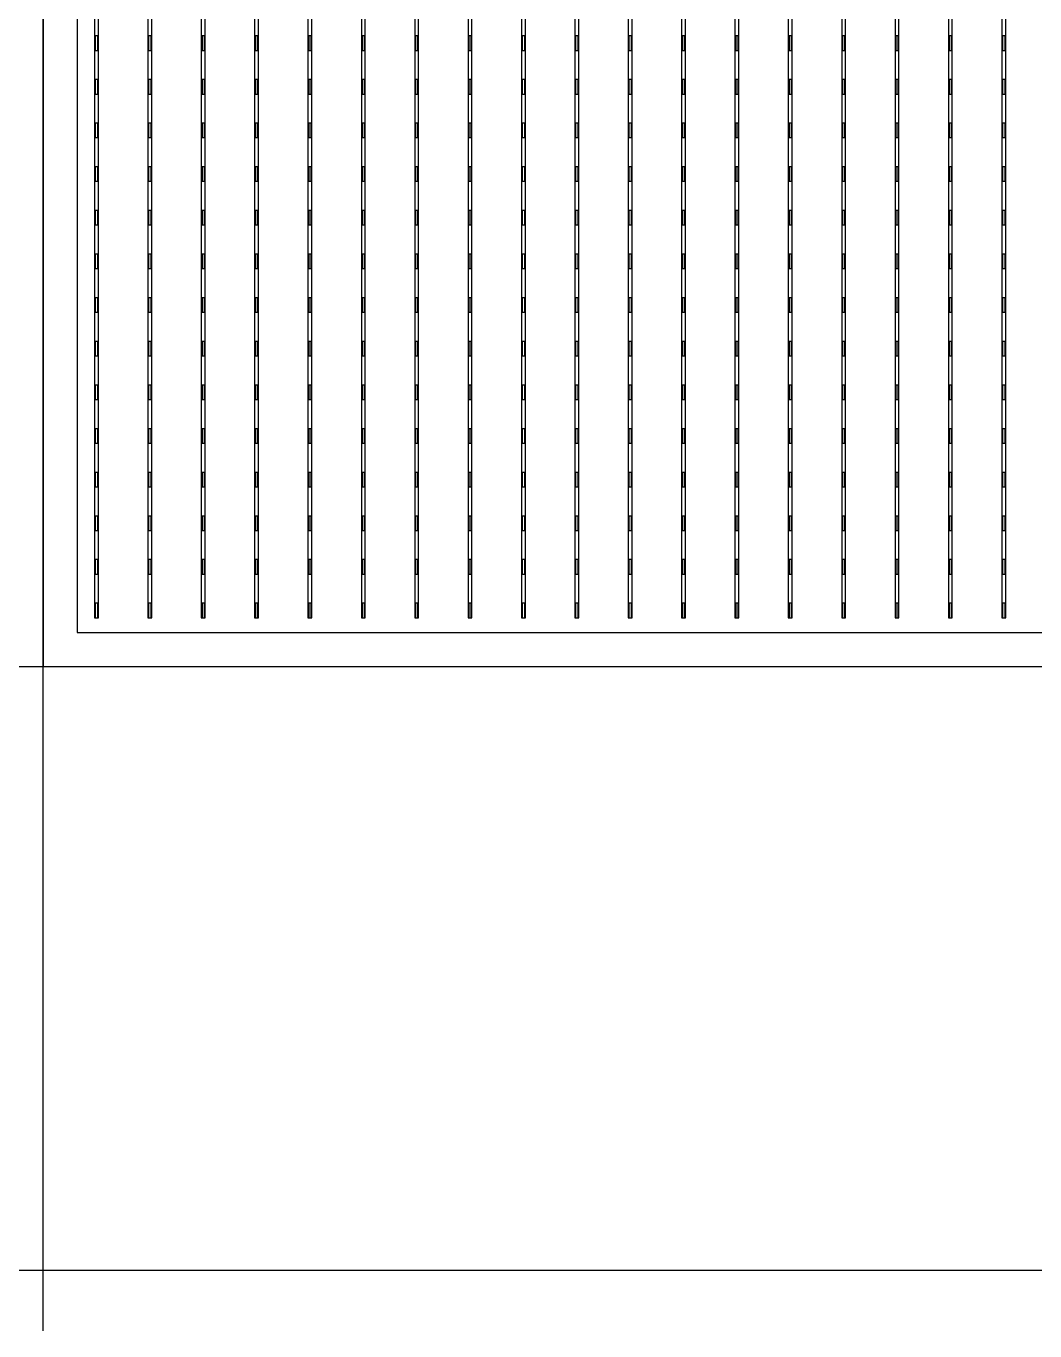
# Model space of a CAD drawing. Header units: millimetres. Extents: x -18 to 142, y -7 to 153.
# Drawn here: x 61.99 to 72.39, y -7.35 to 6.1 of the extents above; entities that cross this region are included whole.
import ezdxf

# ---------------------------------------------------------------- set-up
doc = ezdxf.new("R2010")
doc.units = ezdxf.units.MM
for name, color, linetype in [('CELLS', 5, 'Continuous'), ('CONTACT_PADS', 2, 'Continuous'), ('DICING', 4, 'Continuous'), ('FINGERS', 1, 'Continuous'), ('INSULATION', 2, 'Continuous'), ('WAFER', 1, 'Continuous')]:
    doc.layers.add(name, color=color, linetype=linetype)

msp = doc.modelspace()

# ---------------------------------------------------------------- linework, layer by layer
at = {"layer": 'CELLS'}
for points in [[(62.17, -0.5), (62.17, 20.4), (41.27, 20.4), (41.27, -0.5), (62.17, -0.5)], [(83.07, -0.5), (83.07, 20.4), (62.17, 20.4), (62.17, -0.5), (83.07, -0.5)]]:
    msp.add_lwpolyline(points, close=True, dxfattribs=at)
at = {"layer": 'CONTACT_PADS'}
for points in [[(62.733, 5.85), (62.733, 6), (62.708, 6), (62.708, 5.85), (62.733, 5.85)], [(63.283, 5.85), (63.283, 6), (63.258, 6), (63.258, 5.85), (63.283, 5.85)], [(63.833, 5.85), (63.833, 6), (63.808, 6), (63.808, 5.85), (63.833, 5.85)], [(64.383, 5.85), (64.383, 6), (64.358, 6), (64.358, 5.85), (64.383, 5.85)], [(64.933, 5.85), (64.933, 6), (64.908, 6), (64.908, 5.85), (64.933, 5.85)], [(65.483, 5.85), (65.483, 6), (65.458, 6), (65.458, 5.85), (65.483, 5.85)], [(66.033, 5.85), (66.033, 6), (66.008, 6), (66.008, 5.85), (66.033, 5.85)], [(66.583, 5.85), (66.583, 6), (66.558, 6), (66.558, 5.85), (66.583, 5.85)], [(67.133, 5.85), (67.133, 6), (67.108, 6), (67.108, 5.85), (67.133, 5.85)], [(67.683, 5.85), (67.683, 6), (67.658, 6), (67.658, 5.85), (67.683, 5.85)], [(68.233, 5.85), (68.233, 6), (68.208, 6), (68.208, 5.85), (68.233, 5.85)], [(68.783, 5.85), (68.783, 6), (68.758, 6), (68.758, 5.85), (68.783, 5.85)], [(69.333, 5.85), (69.333, 6), (69.308, 6), (69.308, 5.85), (69.333, 5.85)], [(69.883, 5.85), (69.883, 6), (69.858, 6), (69.858, 5.85), (69.883, 5.85)], [(70.433, 5.85), (70.433, 6), (70.408, 6), (70.408, 5.85), (70.433, 5.85)], [(70.983, 5.85), (70.983, 6), (70.958, 6), (70.958, 5.85), (70.983, 5.85)], [(71.533, 5.85), (71.533, 6), (71.508, 6), (71.508, 5.85), (71.533, 5.85)], [(72.083, 5.85), (72.083, 6), (72.058, 6), (72.058, 5.85), (72.083, 5.85)], [(62.733, 5.4), (62.733, 5.55), (62.708, 5.55), (62.708, 5.4), (62.733, 5.4)], [(63.283, 5.4), (63.283, 5.55), (63.258, 5.55), (63.258, 5.4), (63.283, 5.4)], [(63.833, 5.4), (63.833, 5.55), (63.808, 5.55), (63.808, 5.4), (63.833, 5.4)], [(64.383, 5.4), (64.383, 5.55), (64.358, 5.55), (64.358, 5.4), (64.383, 5.4)], [(64.933, 5.4), (64.933, 5.55), (64.908, 5.55), (64.908, 5.4), (64.933, 5.4)], [(65.483, 5.4), (65.483, 5.55), (65.458, 5.55), (65.458, 5.4), (65.483, 5.4)], [(66.033, 5.4), (66.033, 5.55), (66.008, 5.55), (66.008, 5.4), (66.033, 5.4)], [(66.583, 5.4), (66.583, 5.55), (66.558, 5.55), (66.558, 5.4), (66.583, 5.4)], [(67.133, 5.4), (67.133, 5.55), (67.108, 5.55), (67.108, 5.4), (67.133, 5.4)], [(67.683, 5.4), (67.683, 5.55), (67.658, 5.55), (67.658, 5.4), (67.683, 5.4)], [(68.233, 5.4), (68.233, 5.55), (68.208, 5.55), (68.208, 5.4), (68.233, 5.4)], [(68.783, 5.4), (68.783, 5.55), (68.758, 5.55), (68.758, 5.4), (68.783, 5.4)], [(69.333, 5.4), (69.333, 5.55), (69.308, 5.55), (69.308, 5.4), (69.333, 5.4)], [(69.883, 5.4), (69.883, 5.55), (69.858, 5.55), (69.858, 5.4), (69.883, 5.4)], [(70.433, 5.4), (70.433, 5.55), (70.408, 5.55), (70.408, 5.4), (70.433, 5.4)], [(70.983, 5.4), (70.983, 5.55), (70.958, 5.55), (70.958, 5.4), (70.983, 5.4)], [(71.533, 5.4), (71.533, 5.55), (71.508, 5.55), (71.508, 5.4), (71.533, 5.4)], [(72.083, 5.4), (72.083, 5.55), (72.058, 5.55), (72.058, 5.4), (72.083, 5.4)], [(62.733, 4.95), (62.733, 5.1), (62.708, 5.1), (62.708, 4.95), (62.733, 4.95)], [(63.283, 4.95), (63.283, 5.1), (63.258, 5.1), (63.258, 4.95), (63.283, 4.95)], [(63.833, 4.95), (63.833, 5.1), (63.808, 5.1), (63.808, 4.95), (63.833, 4.95)], [(64.383, 4.95), (64.383, 5.1), (64.358, 5.1), (64.358, 4.95), (64.383, 4.95)], [(64.933, 4.95), (64.933, 5.1), (64.908, 5.1), (64.908, 4.95), (64.933, 4.95)], [(65.483, 4.95), (65.483, 5.1), (65.458, 5.1), (65.458, 4.95), (65.483, 4.95)], [(66.033, 4.95), (66.033, 5.1), (66.008, 5.1), (66.008, 4.95), (66.033, 4.95)], [(66.583, 4.95), (66.583, 5.1), (66.558, 5.1), (66.558, 4.95), (66.583, 4.95)], [(67.133, 4.95), (67.133, 5.1), (67.108, 5.1), (67.108, 4.95), (67.133, 4.95)], [(67.683, 4.95), (67.683, 5.1), (67.658, 5.1), (67.658, 4.95), (67.683, 4.95)], [(68.233, 4.95), (68.233, 5.1), (68.208, 5.1), (68.208, 4.95), (68.233, 4.95)], [(68.783, 4.95), (68.783, 5.1), (68.758, 5.1), (68.758, 4.95), (68.783, 4.95)], [(69.333, 4.95), (69.333, 5.1), (69.308, 5.1), (69.308, 4.95), (69.333, 4.95)], [(69.883, 4.95), (69.883, 5.1), (69.858, 5.1), (69.858, 4.95), (69.883, 4.95)], [(70.433, 4.95), (70.433, 5.1), (70.408, 5.1), (70.408, 4.95), (70.433, 4.95)], [(70.983, 4.95), (70.983, 5.1), (70.958, 5.1), (70.958, 4.95), (70.983, 4.95)], [(71.533, 4.95), (71.533, 5.1), (71.508, 5.1), (71.508, 4.95), (71.533, 4.95)], [(72.083, 4.95), (72.083, 5.1), (72.058, 5.1), (72.058, 4.95), (72.083, 4.95)], [(62.733, 4.5), (62.733, 4.65), (62.708, 4.65), (62.708, 4.5), (62.733, 4.5)], [(63.283, 4.5), (63.283, 4.65), (63.258, 4.65), (63.258, 4.5), (63.283, 4.5)], [(63.833, 4.5), (63.833, 4.65), (63.808, 4.65), (63.808, 4.5), (63.833, 4.5)], [(64.383, 4.5), (64.383, 4.65), (64.358, 4.65), (64.358, 4.5), (64.383, 4.5)], [(64.933, 4.5), (64.933, 4.65), (64.908, 4.65), (64.908, 4.5), (64.933, 4.5)], [(65.483, 4.5), (65.483, 4.65), (65.458, 4.65), (65.458, 4.5), (65.483, 4.5)], [(66.033, 4.5), (66.033, 4.65), (66.008, 4.65), (66.008, 4.5), (66.033, 4.5)], [(66.583, 4.5), (66.583, 4.65), (66.558, 4.65), (66.558, 4.5), (66.583, 4.5)], [(67.133, 4.5), (67.133, 4.65), (67.108, 4.65), (67.108, 4.5), (67.133, 4.5)], [(67.683, 4.5), (67.683, 4.65), (67.658, 4.65), (67.658, 4.5), (67.683, 4.5)], [(68.233, 4.5), (68.233, 4.65), (68.208, 4.65), (68.208, 4.5), (68.233, 4.5)], [(68.783, 4.5), (68.783, 4.65), (68.758, 4.65), (68.758, 4.5), (68.783, 4.5)], [(69.333, 4.5), (69.333, 4.65), (69.308, 4.65), (69.308, 4.5), (69.333, 4.5)], [(69.883, 4.5), (69.883, 4.65), (69.858, 4.65), (69.858, 4.5), (69.883, 4.5)], [(70.433, 4.5), (70.433, 4.65), (70.408, 4.65), (70.408, 4.5), (70.433, 4.5)], [(70.983, 4.5), (70.983, 4.65), (70.958, 4.65), (70.958, 4.5), (70.983, 4.5)], [(71.533, 4.5), (71.533, 4.65), (71.508, 4.65), (71.508, 4.5), (71.533, 4.5)], [(72.083, 4.5), (72.083, 4.65), (72.058, 4.65), (72.058, 4.5), (72.083, 4.5)], [(62.733, 4.05), (62.733, 4.2), (62.708, 4.2), (62.708, 4.05), (62.733, 4.05)], [(63.283, 4.05), (63.283, 4.2), (63.258, 4.2), (63.258, 4.05), (63.283, 4.05)], [(63.833, 4.05), (63.833, 4.2), (63.808, 4.2), (63.808, 4.05), (63.833, 4.05)], [(64.383, 4.05), (64.383, 4.2), (64.358, 4.2), (64.358, 4.05), (64.383, 4.05)], [(64.933, 4.05), (64.933, 4.2), (64.908, 4.2), (64.908, 4.05), (64.933, 4.05)], [(65.483, 4.05), (65.483, 4.2), (65.458, 4.2), (65.458, 4.05), (65.483, 4.05)], [(66.033, 4.05), (66.033, 4.2), (66.008, 4.2), (66.008, 4.05), (66.033, 4.05)], [(66.583, 4.05), (66.583, 4.2), (66.558, 4.2), (66.558, 4.05), (66.583, 4.05)], [(67.133, 4.05), (67.133, 4.2), (67.108, 4.2), (67.108, 4.05), (67.133, 4.05)], [(67.683, 4.05), (67.683, 4.2), (67.658, 4.2), (67.658, 4.05), (67.683, 4.05)], [(68.233, 4.05), (68.233, 4.2), (68.208, 4.2), (68.208, 4.05), (68.233, 4.05)], [(68.783, 4.05), (68.783, 4.2), (68.758, 4.2), (68.758, 4.05), (68.783, 4.05)], [(69.333, 4.05), (69.333, 4.2), (69.308, 4.2), (69.308, 4.05), (69.333, 4.05)], [(69.883, 4.05), (69.883, 4.2), (69.858, 4.2), (69.858, 4.05), (69.883, 4.05)], [(70.433, 4.05), (70.433, 4.2), (70.408, 4.2), (70.408, 4.05), (70.433, 4.05)], [(70.983, 4.05), (70.983, 4.2), (70.958, 4.2), (70.958, 4.05), (70.983, 4.05)], [(71.533, 4.05), (71.533, 4.2), (71.508, 4.2), (71.508, 4.05), (71.533, 4.05)], [(72.083, 4.05), (72.083, 4.2), (72.058, 4.2), (72.058, 4.05), (72.083, 4.05)], [(62.733, 3.6), (62.733, 3.75), (62.708, 3.75), (62.708, 3.6), (62.733, 3.6)], [(63.283, 3.6), (63.283, 3.75), (63.258, 3.75), (63.258, 3.6), (63.283, 3.6)], [(63.833, 3.6), (63.833, 3.75), (63.808, 3.75), (63.808, 3.6), (63.833, 3.6)], [(64.383, 3.6), (64.383, 3.75), (64.358, 3.75), (64.358, 3.6), (64.383, 3.6)], [(64.933, 3.6), (64.933, 3.75), (64.908, 3.75), (64.908, 3.6), (64.933, 3.6)], [(65.483, 3.6), (65.483, 3.75), (65.458, 3.75), (65.458, 3.6), (65.483, 3.6)], [(66.033, 3.6), (66.033, 3.75), (66.008, 3.75), (66.008, 3.6), (66.033, 3.6)], [(66.583, 3.6), (66.583, 3.75), (66.558, 3.75), (66.558, 3.6), (66.583, 3.6)], [(67.133, 3.6), (67.133, 3.75), (67.108, 3.75), (67.108, 3.6), (67.133, 3.6)], [(67.683, 3.6), (67.683, 3.75), (67.658, 3.75), (67.658, 3.6), (67.683, 3.6)], [(68.233, 3.6), (68.233, 3.75), (68.208, 3.75), (68.208, 3.6), (68.233, 3.6)], [(68.783, 3.6), (68.783, 3.75), (68.758, 3.75), (68.758, 3.6), (68.783, 3.6)], [(69.333, 3.6), (69.333, 3.75), (69.308, 3.75), (69.308, 3.6), (69.333, 3.6)], [(69.883, 3.6), (69.883, 3.75), (69.858, 3.75), (69.858, 3.6), (69.883, 3.6)], [(70.433, 3.6), (70.433, 3.75), (70.408, 3.75), (70.408, 3.6), (70.433, 3.6)], [(70.983, 3.6), (70.983, 3.75), (70.958, 3.75), (70.958, 3.6), (70.983, 3.6)], [(71.533, 3.6), (71.533, 3.75), (71.508, 3.75), (71.508, 3.6), (71.533, 3.6)], [(72.083, 3.6), (72.083, 3.75), (72.058, 3.75), (72.058, 3.6), (72.083, 3.6)], [(62.733, 3.15), (62.733, 3.3), (62.708, 3.3), (62.708, 3.15), (62.733, 3.15)], [(63.283, 3.15), (63.283, 3.3), (63.258, 3.3), (63.258, 3.15), (63.283, 3.15)], [(63.833, 3.15), (63.833, 3.3), (63.808, 3.3), (63.808, 3.15), (63.833, 3.15)], [(64.383, 3.15), (64.383, 3.3), (64.358, 3.3), (64.358, 3.15), (64.383, 3.15)], [(64.933, 3.15), (64.933, 3.3), (64.908, 3.3), (64.908, 3.15), (64.933, 3.15)], [(65.483, 3.15), (65.483, 3.3), (65.458, 3.3), (65.458, 3.15), (65.483, 3.15)], [(66.033, 3.15), (66.033, 3.3), (66.008, 3.3), (66.008, 3.15), (66.033, 3.15)], [(66.583, 3.15), (66.583, 3.3), (66.558, 3.3), (66.558, 3.15), (66.583, 3.15)], [(67.133, 3.15), (67.133, 3.3), (67.108, 3.3), (67.108, 3.15), (67.133, 3.15)], [(67.683, 3.15), (67.683, 3.3), (67.658, 3.3), (67.658, 3.15), (67.683, 3.15)], [(68.233, 3.15), (68.233, 3.3), (68.208, 3.3), (68.208, 3.15), (68.233, 3.15)], [(68.783, 3.15), (68.783, 3.3), (68.758, 3.3), (68.758, 3.15), (68.783, 3.15)], [(69.333, 3.15), (69.333, 3.3), (69.308, 3.3), (69.308, 3.15), (69.333, 3.15)], [(69.883, 3.15), (69.883, 3.3), (69.858, 3.3), (69.858, 3.15), (69.883, 3.15)], [(70.433, 3.15), (70.433, 3.3), (70.408, 3.3), (70.408, 3.15), (70.433, 3.15)], [(70.983, 3.15), (70.983, 3.3), (70.958, 3.3), (70.958, 3.15), (70.983, 3.15)], [(71.533, 3.15), (71.533, 3.3), (71.508, 3.3), (71.508, 3.15), (71.533, 3.15)], [(72.083, 3.15), (72.083, 3.3), (72.058, 3.3), (72.058, 3.15), (72.083, 3.15)], [(62.733, 2.7), (62.733, 2.85), (62.708, 2.85), (62.708, 2.7), (62.733, 2.7)], [(63.283, 2.7), (63.283, 2.85), (63.258, 2.85), (63.258, 2.7), (63.283, 2.7)], [(63.833, 2.7), (63.833, 2.85), (63.808, 2.85), (63.808, 2.7), (63.833, 2.7)], [(64.383, 2.7), (64.383, 2.85), (64.358, 2.85), (64.358, 2.7), (64.383, 2.7)], [(64.933, 2.7), (64.933, 2.85), (64.908, 2.85), (64.908, 2.7), (64.933, 2.7)], [(65.483, 2.7), (65.483, 2.85), (65.458, 2.85), (65.458, 2.7), (65.483, 2.7)], [(66.033, 2.7), (66.033, 2.85), (66.008, 2.85), (66.008, 2.7), (66.033, 2.7)], [(66.583, 2.7), (66.583, 2.85), (66.558, 2.85), (66.558, 2.7), (66.583, 2.7)], [(67.133, 2.7), (67.133, 2.85), (67.108, 2.85), (67.108, 2.7), (67.133, 2.7)], [(67.683, 2.7), (67.683, 2.85), (67.658, 2.85), (67.658, 2.7), (67.683, 2.7)], [(68.233, 2.7), (68.233, 2.85), (68.208, 2.85), (68.208, 2.7), (68.233, 2.7)], [(68.783, 2.7), (68.783, 2.85), (68.758, 2.85), (68.758, 2.7), (68.783, 2.7)], [(69.333, 2.7), (69.333, 2.85), (69.308, 2.85), (69.308, 2.7), (69.333, 2.7)], [(69.883, 2.7), (69.883, 2.85), (69.858, 2.85), (69.858, 2.7), (69.883, 2.7)], [(70.433, 2.7), (70.433, 2.85), (70.408, 2.85), (70.408, 2.7), (70.433, 2.7)], [(70.983, 2.7), (70.983, 2.85), (70.958, 2.85), (70.958, 2.7), (70.983, 2.7)], [(71.533, 2.7), (71.533, 2.85), (71.508, 2.85), (71.508, 2.7), (71.533, 2.7)], [(72.083, 2.7), (72.083, 2.85), (72.058, 2.85), (72.058, 2.7), (72.083, 2.7)], [(62.733, 2.25), (62.733, 2.4), (62.708, 2.4), (62.708, 2.25), (62.733, 2.25)], [(63.283, 2.25), (63.283, 2.4), (63.258, 2.4), (63.258, 2.25), (63.283, 2.25)], [(63.833, 2.25), (63.833, 2.4), (63.808, 2.4), (63.808, 2.25), (63.833, 2.25)], [(64.383, 2.25), (64.383, 2.4), (64.358, 2.4), (64.358, 2.25), (64.383, 2.25)], [(64.933, 2.25), (64.933, 2.4), (64.908, 2.4), (64.908, 2.25), (64.933, 2.25)], [(65.483, 2.25), (65.483, 2.4), (65.458, 2.4), (65.458, 2.25), (65.483, 2.25)], [(66.033, 2.25), (66.033, 2.4), (66.008, 2.4), (66.008, 2.25), (66.033, 2.25)], [(66.583, 2.25), (66.583, 2.4), (66.558, 2.4), (66.558, 2.25), (66.583, 2.25)], [(67.133, 2.25), (67.133, 2.4), (67.108, 2.4), (67.108, 2.25), (67.133, 2.25)], [(67.683, 2.25), (67.683, 2.4), (67.658, 2.4), (67.658, 2.25), (67.683, 2.25)], [(68.233, 2.25), (68.233, 2.4), (68.208, 2.4), (68.208, 2.25), (68.233, 2.25)], [(68.783, 2.25), (68.783, 2.4), (68.758, 2.4), (68.758, 2.25), (68.783, 2.25)], [(69.333, 2.25), (69.333, 2.4), (69.308, 2.4), (69.308, 2.25), (69.333, 2.25)], [(69.883, 2.25), (69.883, 2.4), (69.858, 2.4), (69.858, 2.25), (69.883, 2.25)], [(70.433, 2.25), (70.433, 2.4), (70.408, 2.4), (70.408, 2.25), (70.433, 2.25)], [(70.983, 2.25), (70.983, 2.4), (70.958, 2.4), (70.958, 2.25), (70.983, 2.25)], [(71.533, 2.25), (71.533, 2.4), (71.508, 2.4), (71.508, 2.25), (71.533, 2.25)], [(72.083, 2.25), (72.083, 2.4), (72.058, 2.4), (72.058, 2.25), (72.083, 2.25)], [(62.733, 1.8), (62.733, 1.95), (62.708, 1.95), (62.708, 1.8), (62.733, 1.8)], [(63.283, 1.8), (63.283, 1.95), (63.258, 1.95), (63.258, 1.8), (63.283, 1.8)], [(63.833, 1.8), (63.833, 1.95), (63.808, 1.95), (63.808, 1.8), (63.833, 1.8)], [(64.383, 1.8), (64.383, 1.95), (64.358, 1.95), (64.358, 1.8), (64.383, 1.8)], [(64.933, 1.8), (64.933, 1.95), (64.908, 1.95), (64.908, 1.8), (64.933, 1.8)], [(65.483, 1.8), (65.483, 1.95), (65.458, 1.95), (65.458, 1.8), (65.483, 1.8)], [(66.033, 1.8), (66.033, 1.95), (66.008, 1.95), (66.008, 1.8), (66.033, 1.8)], [(66.583, 1.8), (66.583, 1.95), (66.558, 1.95), (66.558, 1.8), (66.583, 1.8)], [(67.133, 1.8), (67.133, 1.95), (67.108, 1.95), (67.108, 1.8), (67.133, 1.8)], [(67.683, 1.8), (67.683, 1.95), (67.658, 1.95), (67.658, 1.8), (67.683, 1.8)], [(68.233, 1.8), (68.233, 1.95), (68.208, 1.95), (68.208, 1.8), (68.233, 1.8)], [(68.783, 1.8), (68.783, 1.95), (68.758, 1.95), (68.758, 1.8), (68.783, 1.8)], [(69.333, 1.8), (69.333, 1.95), (69.308, 1.95), (69.308, 1.8), (69.333, 1.8)], [(69.883, 1.8), (69.883, 1.95), (69.858, 1.95), (69.858, 1.8), (69.883, 1.8)], [(70.433, 1.8), (70.433, 1.95), (70.408, 1.95), (70.408, 1.8), (70.433, 1.8)], [(70.983, 1.8), (70.983, 1.95), (70.958, 1.95), (70.958, 1.8), (70.983, 1.8)], [(71.533, 1.8), (71.533, 1.95), (71.508, 1.95), (71.508, 1.8), (71.533, 1.8)], [(72.083, 1.8), (72.083, 1.95), (72.058, 1.95), (72.058, 1.8), (72.083, 1.8)], [(62.733, 1.35), (62.733, 1.5), (62.708, 1.5), (62.708, 1.35), (62.733, 1.35)], [(63.283, 1.35), (63.283, 1.5), (63.258, 1.5), (63.258, 1.35), (63.283, 1.35)], [(63.833, 1.35), (63.833, 1.5), (63.808, 1.5), (63.808, 1.35), (63.833, 1.35)], [(64.383, 1.35), (64.383, 1.5), (64.358, 1.5), (64.358, 1.35), (64.383, 1.35)], [(64.933, 1.35), (64.933, 1.5), (64.908, 1.5), (64.908, 1.35), (64.933, 1.35)], [(65.483, 1.35), (65.483, 1.5), (65.458, 1.5), (65.458, 1.35), (65.483, 1.35)], [(66.033, 1.35), (66.033, 1.5), (66.008, 1.5), (66.008, 1.35), (66.033, 1.35)], [(66.583, 1.35), (66.583, 1.5), (66.558, 1.5), (66.558, 1.35), (66.583, 1.35)], [(67.133, 1.35), (67.133, 1.5), (67.108, 1.5), (67.108, 1.35), (67.133, 1.35)], [(67.683, 1.35), (67.683, 1.5), (67.658, 1.5), (67.658, 1.35), (67.683, 1.35)], [(68.233, 1.35), (68.233, 1.5), (68.208, 1.5), (68.208, 1.35), (68.233, 1.35)], [(68.783, 1.35), (68.783, 1.5), (68.758, 1.5), (68.758, 1.35), (68.783, 1.35)], [(69.333, 1.35), (69.333, 1.5), (69.308, 1.5), (69.308, 1.35), (69.333, 1.35)], [(69.883, 1.35), (69.883, 1.5), (69.858, 1.5), (69.858, 1.35), (69.883, 1.35)], [(70.433, 1.35), (70.433, 1.5), (70.408, 1.5), (70.408, 1.35), (70.433, 1.35)], [(70.983, 1.35), (70.983, 1.5), (70.958, 1.5), (70.958, 1.35), (70.983, 1.35)], [(71.533, 1.35), (71.533, 1.5), (71.508, 1.5), (71.508, 1.35), (71.533, 1.35)], [(72.083, 1.35), (72.083, 1.5), (72.058, 1.5), (72.058, 1.35), (72.083, 1.35)], [(62.733, 0.9), (62.733, 1.05), (62.708, 1.05), (62.708, 0.9), (62.733, 0.9)], [(63.283, 0.9), (63.283, 1.05), (63.258, 1.05), (63.258, 0.9), (63.283, 0.9)], [(63.833, 0.9), (63.833, 1.05), (63.808, 1.05), (63.808, 0.9), (63.833, 0.9)], [(64.383, 0.9), (64.383, 1.05), (64.358, 1.05), (64.358, 0.9), (64.383, 0.9)], [(64.933, 0.9), (64.933, 1.05), (64.908, 1.05), (64.908, 0.9), (64.933, 0.9)], [(65.483, 0.9), (65.483, 1.05), (65.458, 1.05), (65.458, 0.9), (65.483, 0.9)], [(66.033, 0.9), (66.033, 1.05), (66.008, 1.05), (66.008, 0.9), (66.033, 0.9)], [(66.583, 0.9), (66.583, 1.05), (66.558, 1.05), (66.558, 0.9), (66.583, 0.9)], [(67.133, 0.9), (67.133, 1.05), (67.108, 1.05), (67.108, 0.9), (67.133, 0.9)], [(67.683, 0.9), (67.683, 1.05), (67.658, 1.05), (67.658, 0.9), (67.683, 0.9)], [(68.233, 0.9), (68.233, 1.05), (68.208, 1.05), (68.208, 0.9), (68.233, 0.9)], [(68.783, 0.9), (68.783, 1.05), (68.758, 1.05), (68.758, 0.9), (68.783, 0.9)], [(69.333, 0.9), (69.333, 1.05), (69.308, 1.05), (69.308, 0.9), (69.333, 0.9)], [(69.883, 0.9), (69.883, 1.05), (69.858, 1.05), (69.858, 0.9), (69.883, 0.9)], [(70.433, 0.9), (70.433, 1.05), (70.408, 1.05), (70.408, 0.9), (70.433, 0.9)], [(70.983, 0.9), (70.983, 1.05), (70.958, 1.05), (70.958, 0.9), (70.983, 0.9)], [(71.533, 0.9), (71.533, 1.05), (71.508, 1.05), (71.508, 0.9), (71.533, 0.9)], [(72.083, 0.9), (72.083, 1.05), (72.058, 1.05), (72.058, 0.9), (72.083, 0.9)], [(62.733, 0.45), (62.733, 0.6), (62.708, 0.6), (62.708, 0.45), (62.733, 0.45)], [(63.283, 0.45), (63.283, 0.6), (63.258, 0.6), (63.258, 0.45), (63.283, 0.45)], [(63.833, 0.45), (63.833, 0.6), (63.808, 0.6), (63.808, 0.45), (63.833, 0.45)], [(64.383, 0.45), (64.383, 0.6), (64.358, 0.6), (64.358, 0.45), (64.383, 0.45)], [(64.933, 0.45), (64.933, 0.6), (64.908, 0.6), (64.908, 0.45), (64.933, 0.45)], [(65.483, 0.45), (65.483, 0.6), (65.458, 0.6), (65.458, 0.45), (65.483, 0.45)], [(66.033, 0.45), (66.033, 0.6), (66.008, 0.6), (66.008, 0.45), (66.033, 0.45)], [(66.583, 0.45), (66.583, 0.6), (66.558, 0.6), (66.558, 0.45), (66.583, 0.45)], [(67.133, 0.45), (67.133, 0.6), (67.108, 0.6), (67.108, 0.45), (67.133, 0.45)], [(67.683, 0.45), (67.683, 0.6), (67.658, 0.6), (67.658, 0.45), (67.683, 0.45)], [(68.233, 0.45), (68.233, 0.6), (68.208, 0.6), (68.208, 0.45), (68.233, 0.45)], [(68.783, 0.45), (68.783, 0.6), (68.758, 0.6), (68.758, 0.45), (68.783, 0.45)], [(69.333, 0.45), (69.333, 0.6), (69.308, 0.6), (69.308, 0.45), (69.333, 0.45)], [(69.883, 0.45), (69.883, 0.6), (69.858, 0.6), (69.858, 0.45), (69.883, 0.45)], [(70.433, 0.45), (70.433, 0.6), (70.408, 0.6), (70.408, 0.45), (70.433, 0.45)], [(70.983, 0.45), (70.983, 0.6), (70.958, 0.6), (70.958, 0.45), (70.983, 0.45)], [(71.533, 0.45), (71.533, 0.6), (71.508, 0.6), (71.508, 0.45), (71.533, 0.45)], [(72.083, 0.45), (72.083, 0.6), (72.058, 0.6), (72.058, 0.45), (72.083, 0.45)], [(62.733, 0), (62.733, 0.15), (62.708, 0.15), (62.708, 0), (62.733, 0)], [(63.283, 0), (63.283, 0.15), (63.258, 0.15), (63.258, 0), (63.283, 0)], [(63.833, 0), (63.833, 0.15), (63.808, 0.15), (63.808, 0), (63.833, 0)], [(64.383, 0), (64.383, 0.15), (64.358, 0.15), (64.358, 0), (64.383, 0)], [(64.933, 0), (64.933, 0.15), (64.908, 0.15), (64.908, 0), (64.933, 0)], [(65.483, 0), (65.483, 0.15), (65.458, 0.15), (65.458, 0), (65.483, 0)], [(66.033, 0), (66.033, 0.15), (66.008, 0.15), (66.008, 0), (66.033, 0)], [(66.583, 0), (66.583, 0.15), (66.558, 0.15), (66.558, 0), (66.583, 0)], [(67.133, 0), (67.133, 0.15), (67.108, 0.15), (67.108, 0), (67.133, 0)], [(67.683, 0), (67.683, 0.15), (67.658, 0.15), (67.658, 0), (67.683, 0)], [(68.233, 0), (68.233, 0.15), (68.208, 0.15), (68.208, 0), (68.233, 0)], [(68.783, 0), (68.783, 0.15), (68.758, 0.15), (68.758, 0), (68.783, 0)], [(69.333, 0), (69.333, 0.15), (69.308, 0.15), (69.308, 0), (69.333, 0)], [(69.883, 0), (69.883, 0.15), (69.858, 0.15), (69.858, 0), (69.883, 0)], [(70.433, 0), (70.433, 0.15), (70.408, 0.15), (70.408, 0), (70.433, 0)], [(70.983, 0), (70.983, 0.15), (70.958, 0.15), (70.958, 0), (70.983, 0)], [(71.533, 0), (71.533, 0.15), (71.508, 0.15), (71.508, 0), (71.533, 0)], [(72.083, 0), (72.083, 0.15), (72.058, 0.15), (72.058, 0), (72.083, 0)]]:
    msp.add_lwpolyline(points, close=True, dxfattribs=at)
at = {"layer": 'DICING'}
for p, q in [((62.17, -7.35), (62.17, 152.65)), ((62.17, -7.35), (62.17, 152.65)), ((62.17, -7.35), (62.17, 152.65)), ((62.17, -7.35), (62.17, 152.65)), ((62.17, -7.35), (62.17, 152.65)), ((62.17, -7.35), (62.17, 152.65)), ((62.17, -7.35), (62.17, 152.65)), ((62.17, -7.35), (62.17, 152.65)), ((62.17, -7.35), (62.17, 152.65)), ((62.17, -7.35), (62.17, 152.65)), ((62.17, -7.35), (62.17, 152.65)), ((62.17, -7.35), (62.17, 152.65)), ((62.17, -7.35), (62.17, 131.75)), ((62.17, -7.35), (62.17, 131.75)), ((62.17, -7.35), (62.17, 131.75)), ((62.17, -7.35), (62.17, 131.75)), ((62.17, -7.35), (62.17, 131.75)), ((62.17, -7.35), (62.17, 131.75)), ((62.17, -7.35), (62.17, 131.75)), ((62.17, -7.35), (62.17, 131.75)), ((62.17, -7.35), (62.17, 131.75)), ((62.17, -7.35), (62.17, 131.75)), ((62.17, -7.35), (62.17, 131.75)), ((62.17, -7.35), (62.17, 131.75)), ((62.17, -7.35), (62.17, 110.85)), ((62.17, -7.35), (62.17, 110.85)), ((62.17, -7.35), (62.17, 110.85)), ((62.17, -7.35), (62.17, 110.85)), ((62.17, -7.35), (62.17, 110.85)), ((62.17, -7.35), (62.17, 110.85)), ((62.17, -7.35), (62.17, 110.85)), ((62.17, -7.35), (62.17, 110.85)), ((62.17, -7.35), (62.17, 110.85)), ((62.17, -7.35), (62.17, 110.85)), ((62.17, -7.35), (62.17, 110.85)), ((62.17, -7.35), (62.17, 110.85)), ((62.17, -7.35), (62.17, 89.95)), ((62.17, -7.35), (62.17, 89.95)), ((62.17, -7.35), (62.17, 89.95)), ((62.17, -7.35), (62.17, 89.95)), ((62.17, -7.35), (62.17, 89.95)), ((62.17, -7.35), (62.17, 89.95)), ((62.17, -7.35), (62.17, 89.95)), ((62.17, -7.35), (62.17, 89.95)), ((62.17, -7.35), (62.17, 89.95)), ((62.17, -7.35), (62.17, 89.95)), ((62.17, -7.35), (62.17, 89.95)), ((62.17, -7.35), (62.17, 89.95)), ((62.17, -7.35), (62.17, 69.05)), ((62.17, -7.35), (62.17, 69.05)), ((62.17, -7.35), (62.17, 69.05)), ((62.17, -7.35), (62.17, 69.05)), ((62.17, -7.35), (62.17, 69.05)), ((62.17, -7.35), (62.17, 69.05)), ((62.17, -7.35), (62.17, 69.05)), ((62.17, -7.35), (62.17, 69.05)), ((62.17, -7.35), (62.17, 69.05)), ((62.17, -7.35), (62.17, 69.05)), ((62.17, -7.35), (62.17, 69.05)), ((62.17, -7.35), (62.17, 69.05)), ((62.17, -7.35), (62.17, 48.15)), ((62.17, -7.35), (62.17, 48.15)), ((62.17, -7.35), (62.17, 48.15)), ((62.17, -7.35), (62.17, 48.15)), ((62.17, -7.35), (62.17, 48.15)), ((62.17, -7.35), (62.17, 48.15)), ((62.17, -7.35), (62.17, 48.15)), ((62.17, -7.35), (62.17, 48.15)), ((62.17, -7.35), (62.17, 48.15)), ((62.17, -7.35), (62.17, 48.15)), ((62.17, -7.35), (62.17, 48.15)), ((62.17, -7.35), (62.17, 48.15)), ((62.17, -7.35), (62.17, 27.25)), ((62.17, -7.35), (62.17, 27.25)), ((62.17, -7.35), (62.17, 27.25)), ((62.17, -7.35), (62.17, 27.25)), ((62.17, -7.35), (62.17, 27.25)), ((62.17, -7.35), (62.17, 27.25)), ((62.17, -7.35), (62.17, 27.25)), ((-17.83, -0.5), (79.47, -0.5)), ((-17.83, -0.5), (100.37, -0.5)), ((-17.83, -0.5), (121.27, -0.5)), ((-17.83, -0.5), (142.17, -0.5)), ((-17.83, -0.5), (142.17, -0.5)), ((-17.83, -0.5), (142.17, -0.5)), ((-17.83, -0.5), (142.17, -0.5)), ((-17.83, -0.5), (142.17, -0.5)), ((-17.83, -0.5), (142.17, -0.5)), ((-17.83, -0.5), (142.17, -0.5)), ((-17.83, -0.5), (142.17, -0.5)), ((-17.83, -0.5), (142.17, -0.5)), ((-17.83, -0.5), (142.17, -0.5)), ((-17.83, -0.5), (142.17, -0.5)), ((-17.83, -0.5), (142.17, -0.5)), ((-17.83, -0.5), (142.17, -0.5)), ((-17.83, -0.5), (142.17, -0.5)), ((-17.83, -0.5), (142.17, -0.5)), ((-17.83, -0.5), (142.17, -0.5)), ((-17.83, -0.5), (142.17, -0.5)), ((-17.83, -0.5), (142.17, -0.5)), ((-17.83, -0.5), (142.17, -0.5)), ((-17.83, -0.5), (142.17, -0.5)), ((-17.83, -0.5), (142.17, -0.5)), ((-17.83, -0.5), (142.17, -0.5)), ((-17.83, -0.5), (142.17, -0.5)), ((-17.83, -0.5), (142.17, -0.5)), ((-17.83, -0.5), (142.17, -0.5)), ((-17.83, -0.5), (142.17, -0.5)), ((-17.83, -0.5), (142.17, -0.5)), ((-17.83, -0.5), (142.17, -0.5)), ((-17.83, -0.5), (142.17, -0.5)), ((-17.83, -0.5), (142.17, -0.5)), ((-17.83, -0.5), (142.17, -0.5)), ((-17.83, -0.5), (142.17, -0.5)), ((-17.83, -0.5), (142.17, -0.5)), ((-17.83, -0.5), (142.17, -0.5)), ((-17.83, -0.5), (142.17, -0.5)), ((-17.83, -0.5), (142.17, -0.5)), ((-17.83, -0.5), (142.17, -0.5))]:
    msp.add_line(p, q, dxfattribs=at)
at = {"layer": 'FINGERS'}
for points in [[(62.74, 0), (62.74, 19.9), (62.7, 19.9), (62.7, 0), (62.74, 0)], [(63.29, 0), (63.29, 19.9), (63.25, 19.9), (63.25, 0), (63.29, 0)], [(63.84, 0), (63.84, 19.9), (63.8, 19.9), (63.8, 0), (63.84, 0)], [(64.39, 0), (64.39, 19.9), (64.35, 19.9), (64.35, 0), (64.39, 0)], [(64.94, 0), (64.94, 19.9), (64.9, 19.9), (64.9, 0), (64.94, 0)], [(65.49, 0), (65.49, 19.9), (65.45, 19.9), (65.45, 0), (65.49, 0)], [(66.04, 0), (66.04, 19.9), (66, 19.9), (66, 0), (66.04, 0)], [(66.59, 0), (66.59, 19.9), (66.55, 19.9), (66.55, 0), (66.59, 0)], [(67.14, 0), (67.14, 19.9), (67.1, 19.9), (67.1, 0), (67.14, 0)], [(67.69, 0), (67.69, 19.9), (67.65, 19.9), (67.65, 0), (67.69, 0)], [(68.24, 0), (68.24, 19.9), (68.2, 19.9), (68.2, 0), (68.24, 0)], [(68.79, 0), (68.79, 19.9), (68.75, 19.9), (68.75, 0), (68.79, 0)], [(69.34, 0), (69.34, 19.9), (69.3, 19.9), (69.3, 0), (69.34, 0)], [(69.89, 0), (69.89, 19.9), (69.85, 19.9), (69.85, 0), (69.89, 0)], [(70.44, 0), (70.44, 19.9), (70.4, 19.9), (70.4, 0), (70.44, 0)], [(70.99, 0), (70.99, 19.9), (70.95, 19.9), (70.95, 0), (70.99, 0)], [(71.54, 0), (71.54, 19.9), (71.5, 19.9), (71.5, 0), (71.54, 0)], [(72.09, 0), (72.09, 19.9), (72.05, 19.9), (72.05, 0), (72.09, 0)]]:
    msp.add_lwpolyline(points, close=True, dxfattribs=at)
at = {"layer": 'INSULATION'}
msp.add_lwpolyline([(82.72, -0.15), (82.72, 20.05), (62.52, 20.05), (62.52, -0.15), (82.72, -0.15)], close=True, dxfattribs=at)
at = {"layer": 'WAFER'}
msp.add_lwpolyline([(-16.136, -6.725), (140.476, -6.725), (141.545, -5.656), (141.545, 150.956), (140.476, 152.025), (-16.136, 152.025), (-17.205, 150.956), (-17.205, -5.656), (-16.136, -6.725)], close=True, dxfattribs=at)

doc.saveas('drawing.dxf')
